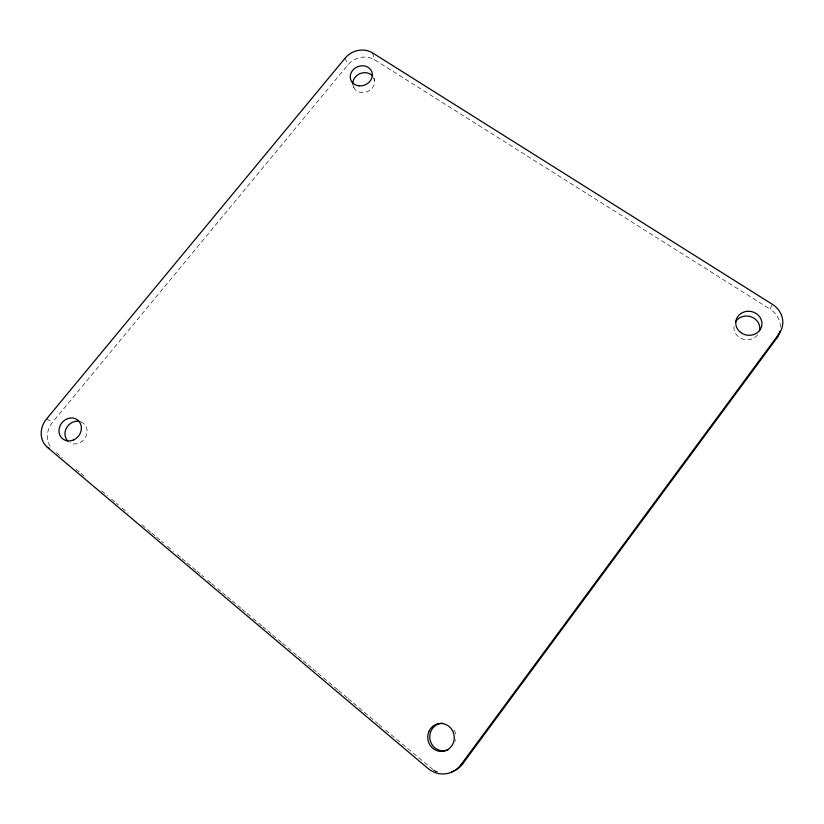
<?xml version="1.0" encoding="UTF-8"?>
<svg xmlns="http://www.w3.org/2000/svg" width="824" height="824" viewBox="0 0 824 824"><rect width="100%" height="100%" fill="white"/><g stroke="black" fill="none" stroke-linecap="round" stroke-linejoin="round"><path stroke-width="0.62" stroke-dasharray="4.12 3.09" d="M780.39 327.046A22.959 20.94 9.6 0 0 770.08 309.144L772.346 304.293M50.068 446.278A20.961 18.561 -51.8 0 1 52.623 422.166L347.79 64.983A19.632 17.098 -23.1 0 1 374.766 59.874L770.08 309.144M46.556 418.952L52.623 422.166M433.579 770.1L436.236 771.707M433.053 769.595L383.799 728.653M56.413 452.685L62.305 457.66M76.076 469.268L80.01 472.574M80.989 473.409L85.902 477.549M101.63 490.805L107.532 495.78M111.467 499.097L115.401 502.413M116.38 503.237L118.347 504.896M122.282 508.212L128.184 513.187M141.944 524.785L150.792 532.242M151.77 533.077L155.705 536.393M156.694 537.217L160.629 540.534M161.607 541.358L163.574 543.016M167.509 546.333L173.4 551.308M177.335 554.624L181.27 557.941M182.248 558.765L186.183 562.081M187.172 562.905L196.019 570.373M196.998 571.197L200.932 574.513M201.911 575.337L203.878 576.996M207.813 580.312L210.769 582.795M211.747 583.629L216.661 587.769M217.649 588.604L221.574 591.91M222.562 592.744L226.497 596.061M227.476 596.885L231.41 600.202M232.389 601.036L241.236 608.493M242.225 609.317L246.16 612.634M247.138 613.458L252.051 617.609M253.04 618.433L261.888 625.89M262.866 626.724L266.801 630.041M267.79 630.865L271.714 634.181M272.703 635.005L281.551 642.473M282.529 643.297L292.366 651.588M293.344 652.412L297.279 655.729M298.267 656.553L302.192 659.87M303.181 660.704L307.115 664.01M308.094 664.844L312.028 668.161M313.007 668.985L316.941 672.302M317.93 673.126L337.593 689.709M338.571 690.533L347.419 697.99M348.408 698.824L352.332 702.141M353.321 702.965L377.897 723.688M378.886 724.512L382.81 727.829M352.507 83.863L354.186 88.353M345.215 58.051L347.79 64.983M373.818 78.29L374.59 80.567M372.479 52.86L374.766 59.874M437.76 771.944A24.514 23.165 81.7 0 1 431.704 768.916M454.117 730.126A13.812 13.091 82.2 0 1 455.621 734.029M455.765 739.684A13.812 13.091 82.2 0 1 455.466 741.023M757.627 334.791A12.978 11.866 9.1 0 1 741.209 338.468A12.978 11.866 9.1 0 1 734.534 323.935M81.02 421.898A11.876 10.547 -51.6 0 1 85.655 437.039A11.876 10.547 -51.6 0 1 70.061 442.818M373.705 77.703A11.145 9.733 -23.2 0 1 367.092 91.763A11.145 9.733 -23.2 0 1 353.012 85.645"/><path stroke-width="1.24" d="M776.579 338.458L778.948 333.926A23.247 21.177 9.4 0 0 772.346 304.293L372.479 52.86A19.838 17.253 -23.1 0 0 345.215 58.051L46.556 418.952A21.208 18.736 -51.7 0 0 47.359 447.288L427.975 768.432A24.833 23.463 81.9 0 0 461.079 764.59L462.686 763.807L776.579 338.458A22.959 20.94 9.6 0 0 779.906 331.258M461.079 764.59L778.948 333.926M47.359 447.288L49.389 448.256M462.686 763.807A24.514 23.165 81.7 0 1 451.871 771.841M448.39 749.634A13.812 13.091 82.2 0 1 430.107 739.983A13.812 13.091 82.2 0 1 442.539 723.235M735.502 321.906A12.978 11.866 9.1 0 1 751.364 316.89A12.978 11.866 9.1 0 1 759.522 330.723M67.764 441.098A11.876 10.547 -51.6 0 1 66.919 427.223A11.876 10.547 -51.6 0 1 80.031 421.558M352.775 83.626A11.145 9.733 -23.2 0 1 360.376 73.48A11.145 9.733 -23.2 0 1 372.633 76.096M428.789 731.846A13.998 13.256 82.5 0 0 442.673 751.354A13.998 13.256 82.5 0 0 451.593 729.168A13.998 13.256 82.5 0 0 428.789 731.846M740.58 332.402A13.143 12 8.9 0 0 761.788 325.511A13.143 12 8.9 0 0 744.154 311.936A13.143 12 8.9 0 0 740.58 332.402M73.49 439.975A12.02 10.65 -51.4 0 0 77.796 420.168A12.02 10.65 -51.4 0 0 59.266 428.243A12.02 10.65 -51.4 0 0 73.49 439.975M359.109 85.85A11.268 9.816 -23.2 0 0 371.779 71.698A11.268 9.816 -23.2 0 0 353.002 69.968A11.268 9.816 -23.2 0 0 359.109 85.85"/></g></svg>
